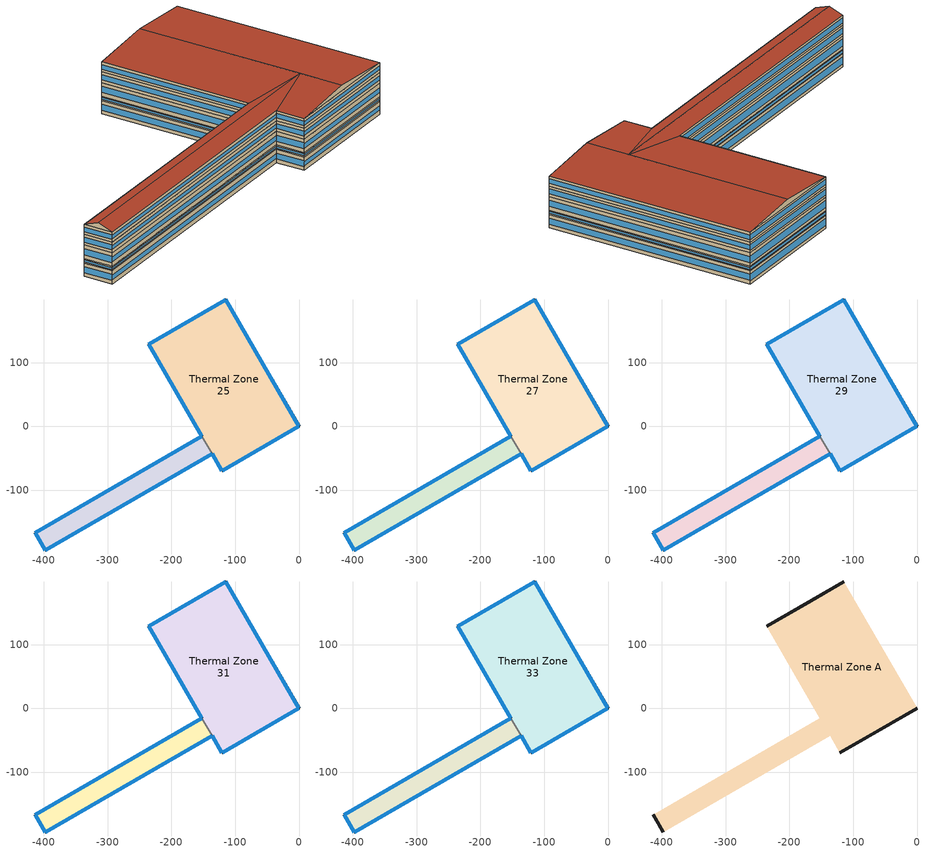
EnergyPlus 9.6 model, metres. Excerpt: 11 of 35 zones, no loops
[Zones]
Thermal Zone 25
 floor to Thermal Zone 23 (Interior Floor): 0,0 -120.7,-69.69 -136.36,-42.56 -152.08,-15.33 -235.15,128.56 -114.46,198.24 z84.21
 wall outside (Ext Wall): -136.36,-42.56 -120.7,-69.69 0,0 -114.46,198.24 -235.15,128.56 -152.08,-15.33 z84.21:98.48
 wall to Thermal Zone 26 (Interior Wall): -152.08,-15.33 -136.36,-42.56 z84.21:98.48
 window (Ext Window): -114.46,198.24 -235.14,128.56 z87.63:95.06; -136.35,-42.57 -120.7,-69.68 / -235.15,128.55 -152.08,-15.32 / -0.01,0.01 -114.45,198.23 z88.13:94.56; -120.69,-69.68 -0.01,-0.01 z88.99:93.7
Thermal Zone 26
 floor to Thermal Zone 24 (Interior Floor): -136.36,-42.56 -398.09,-193.67 -413.81,-166.44 -152.08,-15.33 z84.21
 wall outside (Ext Wall): -152.08,-15.33 -413.81,-166.44 -398.09,-193.67 -136.36,-42.56 z84.21:98.48
 window (Ext Window): -152.09,-15.34 -413.8,-166.44 z87.63:95.06; -413.8,-166.45 -398.09,-193.66 z88.13:94.56; -398.08,-193.67 -136.37,-42.57 z88.99:93.7
Thermal Zone 27
 floor to Thermal Zone 25 (Interior Floor): 0,0 -120.7,-69.69 -136.36,-42.56 -152.08,-15.33 -235.15,128.56 -114.46,198.24 z98.48
 wall outside (Ext Wall): -136.36,-42.56 -120.7,-69.69 0,0 -114.46,198.24 -235.15,128.56 -152.08,-15.33 z98.48:103.37
 wall to Thermal Zone 28 (Interior Wall): -152.08,-15.33 -136.36,-42.56 z98.48:103.37
 window (Ext Window): -114.46,198.24 -235.14,128.56 z99.65:102.2; -136.35,-42.57 -120.7,-69.68 / -235.15,128.55 -152.08,-15.32 / -0.01,0.01 -114.45,198.23 z99.82:102.03; -120.69,-69.68 -0.01,-0.01 z100.12:101.73
Thermal Zone 28
 floor to Thermal Zone 26 (Interior Floor): -136.36,-42.56 -398.09,-193.67 -413.81,-166.44 -152.08,-15.33 z98.48
 wall outside (Ext Wall): -152.08,-15.33 -413.81,-166.44 -398.09,-193.67 -136.36,-42.56 z98.48:103.37
 window (Ext Window): -152.09,-15.34 -413.8,-166.44 z99.65:102.2; -413.8,-166.45 -398.09,-193.66 z99.82:102.03; -398.08,-193.67 -136.37,-42.57 z100.12:101.73
Thermal Zone 29
 floor to Thermal Zone 27 (Interior Floor): 0,0 -120.7,-69.69 -136.36,-42.56 -152.08,-15.33 -235.15,128.56 -114.46,198.24 z103.37
 wall outside (Ext Wall): -136.36,-42.56 -120.7,-69.69 0,0 -114.46,198.24 -235.15,128.56 -152.08,-15.33 z103.37:118
 wall to Thermal Zone 30 (Interior Wall): -152.08,-15.33 -136.36,-42.56 z103.37:118
 window (Ext Window): -114.46,198.24 -235.14,128.56 z106.88:114.49; -136.35,-42.57 -120.7,-69.68 / -235.15,128.55 -152.08,-15.32 / -0.01,0.01 -114.45,198.23 z107.39:113.98; -120.69,-69.68 -0.01,-0.01 z108.27:113.1
Thermal Zone 30
 floor to Thermal Zone 28 (Interior Floor): -136.36,-42.56 -398.09,-193.67 -413.81,-166.44 -152.08,-15.33 z103.37
 wall outside (Ext Wall): -152.08,-15.33 -413.81,-166.44 -398.09,-193.67 -136.36,-42.56 z103.37:118
 window (Ext Window): -152.09,-15.34 -413.8,-166.44 z106.88:114.49; -413.8,-166.45 -398.09,-193.66 z107.39:113.98; -398.08,-193.67 -136.37,-42.57 z108.27:113.1
Thermal Zone 31
 floor to Thermal Zone 29 (Interior Floor): 0,0 -120.7,-69.69 -136.36,-42.56 -152.08,-15.33 -235.15,128.56 -114.46,198.24 z118
 wall outside (Ext Wall): -136.36,-42.56 -120.7,-69.69 0,0 -114.46,198.24 -235.15,128.56 -152.08,-15.33 z118:129.63
 wall to Thermal Zone 32 (Interior Wall): -152.08,-15.33 -136.36,-42.56 z118:129.63
 window (Ext Window): -114.46,198.24 -235.14,128.56 z120.79:126.84; -136.35,-42.57 -120.7,-69.68 / -235.15,128.55 -152.08,-15.32 / -0.01,0.01 -114.45,198.23 z121.2:126.43; -120.69,-69.68 -0.01,-0.01 z121.9:125.73
Thermal Zone 32
 floor to Thermal Zone 30 (Interior Floor): -136.36,-42.56 -398.09,-193.67 -413.81,-166.44 -152.08,-15.33 z118
 wall outside (Ext Wall): -152.08,-15.33 -413.81,-166.44 -398.09,-193.67 -136.36,-42.56 z118:129.63
 window (Ext Window): -152.09,-15.34 -413.8,-166.44 z120.79:126.84; -413.8,-166.45 -398.09,-193.66 z121.2:126.43; -398.08,-193.67 -136.37,-42.57 z121.9:125.73
Thermal Zone 33
 floor to Thermal Zone 31 (Interior Floor): 0,0 -120.7,-69.69 -136.36,-42.56 -152.08,-15.33 -235.15,128.56 -114.46,198.24 z129.63
 wall outside (Ext Wall): -136.36,-42.56 -120.7,-69.69 0,0 -114.46,198.24 -235.15,128.56 -152.08,-15.33 z129.63:140.26
 wall to Thermal Zone 34 (Interior Wall): -152.08,-15.33 -136.36,-42.56 z129.63:140.26
 window (Ext Window): -114.46,198.24 -235.14,128.56 z132.18:137.71; -136.35,-42.57 -120.7,-69.68 / -235.15,128.55 -152.08,-15.32 / -0.01,0.01 -114.45,198.23 z132.55:137.34; -120.69,-69.68 -0.01,-0.01 z133.19:136.7
Thermal Zone 34
 floor to Thermal Zone 32 (Interior Floor): -136.36,-42.56 -398.09,-193.67 -413.81,-166.44 -152.08,-15.33 z129.63
 wall outside (Ext Wall): -152.08,-15.33 -413.81,-166.44 -398.09,-193.67 -136.36,-42.56 z129.63:140.26
 window (Ext Window): -152.09,-15.34 -413.8,-166.44 z132.18:137.71; -413.8,-166.45 -398.09,-193.66 z132.55:137.34; -398.08,-193.67 -136.37,-42.57 z133.19:136.7
Thermal Zone A
 floor to Thermal Zone 33 (Interior Floor): 0,0 -120.7,-69.69 -136.36,-42.56 -152.08,-15.33 -235.15,128.56 -114.46,198.24 z140.26
 floor to Thermal Zone 34 (Interior Floor): -136.36,-42.56 -398.09,-193.67 -413.81,-166.44 -152.08,-15.33 z140.26
 wall outside (Ext Wall): -114.46,198.24,140.26 -235.15,128.56,140.26 -174.81,163.4,146.14; 0,0,140.26 -60.35,-34.85,146.14 -120.7,-69.69,140.26; -405.95,-180.06,146.14 -413.81,-166.44,140.26 -398.09,-193.67,140.26
 roof outside (Ext Roof): 0,0,140.26 -114.46,198.24,140.26 -174.81,163.4,146.14 -60.35,-34.85,146.14; -83.87,5.89,146.14 -174.81,163.4,146.14 -235.15,128.56,140.26 -152.08,-15.33,140.26; -60.35,-34.85,146.14 -83.87,5.89,146.14 -136.36,-42.56,140.26 -120.7,-69.69,140.26; -136.36,-42.56,140.26 -83.87,5.89,146.14 -405.95,-180.06,146.14 -398.09,-193.67,140.26; -83.87,5.89,146.14 -152.08,-15.33,140.26 -413.81,-166.44,140.26 -405.95,-180.06,146.14
[Building]
Building 1: North Axis {deg}=-0
[Site:Location]
Washington Dc Dulles IntL Ar: Latitude {deg}=38.98; Longitude {deg}=-77.47; Time Zone {hr}=-5; Elevation {m}=82
[SizingPeriod:DesignDay] Month=7; Day of Month=21; Day Type=SummerDesignDay; Daily Dry-Bulb Temperature Range {deltaC}=14.4; Dry-Bulb Temperature Range Modifier Type=DefaultMultipliers; Barometric Pressure {Pa}=86790; Wind Speed {m/s}=5; Wind Direction {deg}=340; Rain Indicator=No; Snow Indicator=No; Daylight Saving Time Indicator=No; Solar Model Indicator=ASHRAETau; ASHRAE Clear Sky Optical Depth for Beam Irradiance (taub)=0.339; ASHRAE Clear Sky Optical Depth for Diffuse Irradiance (taud)=2.366; Begin Environment Reset Mode=FullResetAtBeginEnvironment
Name | Maximum Dry-Bulb Temperature {C} | Humidity Condition Type | Wetbulb or DewPoint at Maximum Dry-Bulb {C} | Enthalpy at Maximum Dry-Bulb {J/kg}
SALT-LAKE-CITY-IAP Ann Clg .4% Condns DB=>MWB | 36.5 | Wetbulb | 17.1
SALT-LAKE-CITY-IAP Ann Clg .4% Condns DP=>MDB | 22.5 | Dewpoint | 15.6
SALT-LAKE-CITY-IAP Ann Clg .4% Condns Enth=>MDB | 30.8 | Enthalpy |  | 59300
SALT-LAKE-CITY-IAP Ann Clg .4% Condns WB=>MDB | 31.2 | Wetbulb | 19
[Material] Thermal Absorptance=0.9
Name | Roughness | Thickness m | Conductivity W/m-K | Density kg/m3 | Specific Heat J/kg-K | Solar Absorptance | Visible Absorptance
wall concrete | MediumRough | 0.398 | 0.5 | 2243 | 837 | 0.65 | 0.65
roof concrete | MediumRough | 0.401 | 0.5 | 2243 | 837 | 0.65 | 0.65
Wall Insulation [37] | MediumRough | 0.0681 | 0.0432 | 91 | 837 | 0.5 | 0.5
Roof Insulation [25] | MediumRough | 0.263 | 0.049 | 265 | 836.8 | 0.7 | 0.7
F16 Acoustic tile | MediumSmooth | 0.0191 | 0.06 | 368 | 590 | 0.3 | 0.3
M11 100mm lightweight concrete | MediumRough | 0.1016 | 0.53 | 1280 | 840 | 0.5 | 0.5
G01a 19mm gypsum board | MediumSmooth | 0.019 | 0.16 | 800 | 1090 | 0.4 | 0.4
[Material:AirGap]
Name | Thermal Resistance m2-K/W
F04 Wall air space resistance | 0.15
F05 Ceiling air space resistance | 0.18
[WindowMaterial:SimpleGlazingSystem]
Window Material Simple Glazing System: U-Factor W/m2-K=1.51; Solar Heat Gain Coefficient=0.25
[Construction]
Ext Roof: roof concrete, Roof Insulation [25]
Ext Wall: wall concrete, Wall Insulation [37]
Ext Window: Window Material Simple Glazing System
Interior Floor: F16 Acoustic tile, F05 Ceiling air space resistance, M11 100mm lightweight concrete
Interior Wall: G01a 19mm gypsum board, F04 Wall air space resistance, G01a 19mm gypsum board
[Zone]
Thermal Zone 25; Thermal Zone 26: 240, 0, 0, 84.21, , 1, , , , , , Yes
Thermal Zone 27; Thermal Zone 28: 240, 0, 0, 98.48, , 1, , , , , , Yes
Thermal Zone 29; Thermal Zone 30: 240, 0, 0, 103.37, , 1, , , , , , Yes
Thermal Zone 31; Thermal Zone 32: 240, 0, 0, 118, , 1, , , , , , Yes
Thermal Zone 33; Thermal Zone 34: 240, 0, 0, 129.63, , 1, , , , , , Yes
Thermal Zone A: 240, 0, 0, 140.26, , 1, , , , , , No
